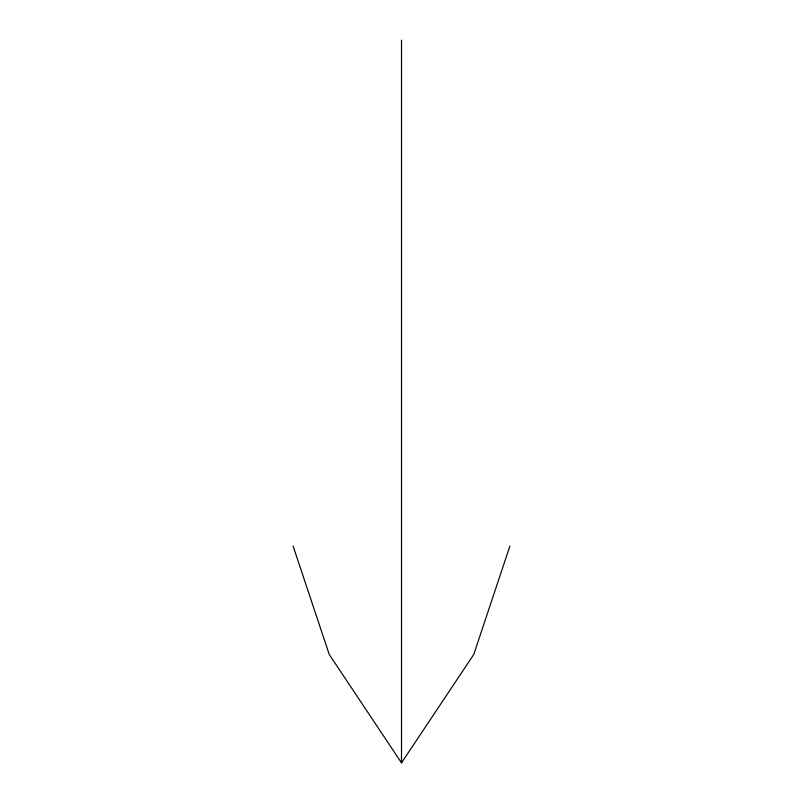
<?xml version="1.0" encoding="UTF-8"?>
<svg xmlns="http://www.w3.org/2000/svg" width="803" height="803" viewBox="0 0 803 803"><rect width="100%" height="100%" fill="white"/><g stroke="black" fill="none" stroke-linecap="round" stroke-linejoin="round"><path stroke-width="1.2" d="M509.905 546.04L473.77 654.445L401.5 762.85L329.23 654.445L293.095 546.04M401.5 40.15L401.5 762.85"/></g></svg>
